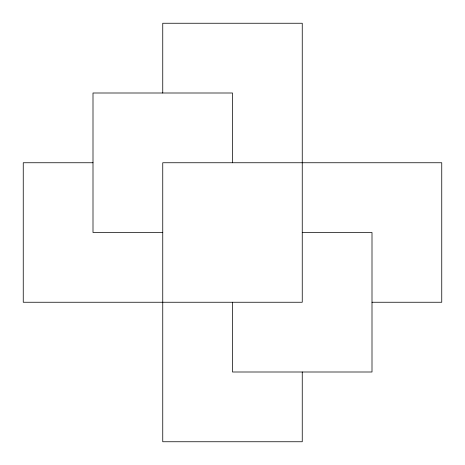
<?xml version="1.0" encoding="UTF-8"?>
<svg xmlns="http://www.w3.org/2000/svg" width="465" height="465" viewBox="0 0 465 465"><rect width="100%" height="100%" fill="white"/><g stroke="black" fill="none" stroke-linecap="round" stroke-linejoin="round"><path stroke-width="0.7" d="M93 162.75L23.25 162.75L23.25 302.25L302.25 302.25L302.25 23.25L162.75 23.25L162.75 93M162.75 232.5L93 232.5L93 93L232.5 93L232.5 162.75M302.25 232.5L372 232.5L372 372L232.5 372L232.5 302.25M372 302.25L441.75 302.25L441.75 162.75L162.75 162.75L162.75 441.75L302.25 441.75L302.25 372"/></g></svg>
